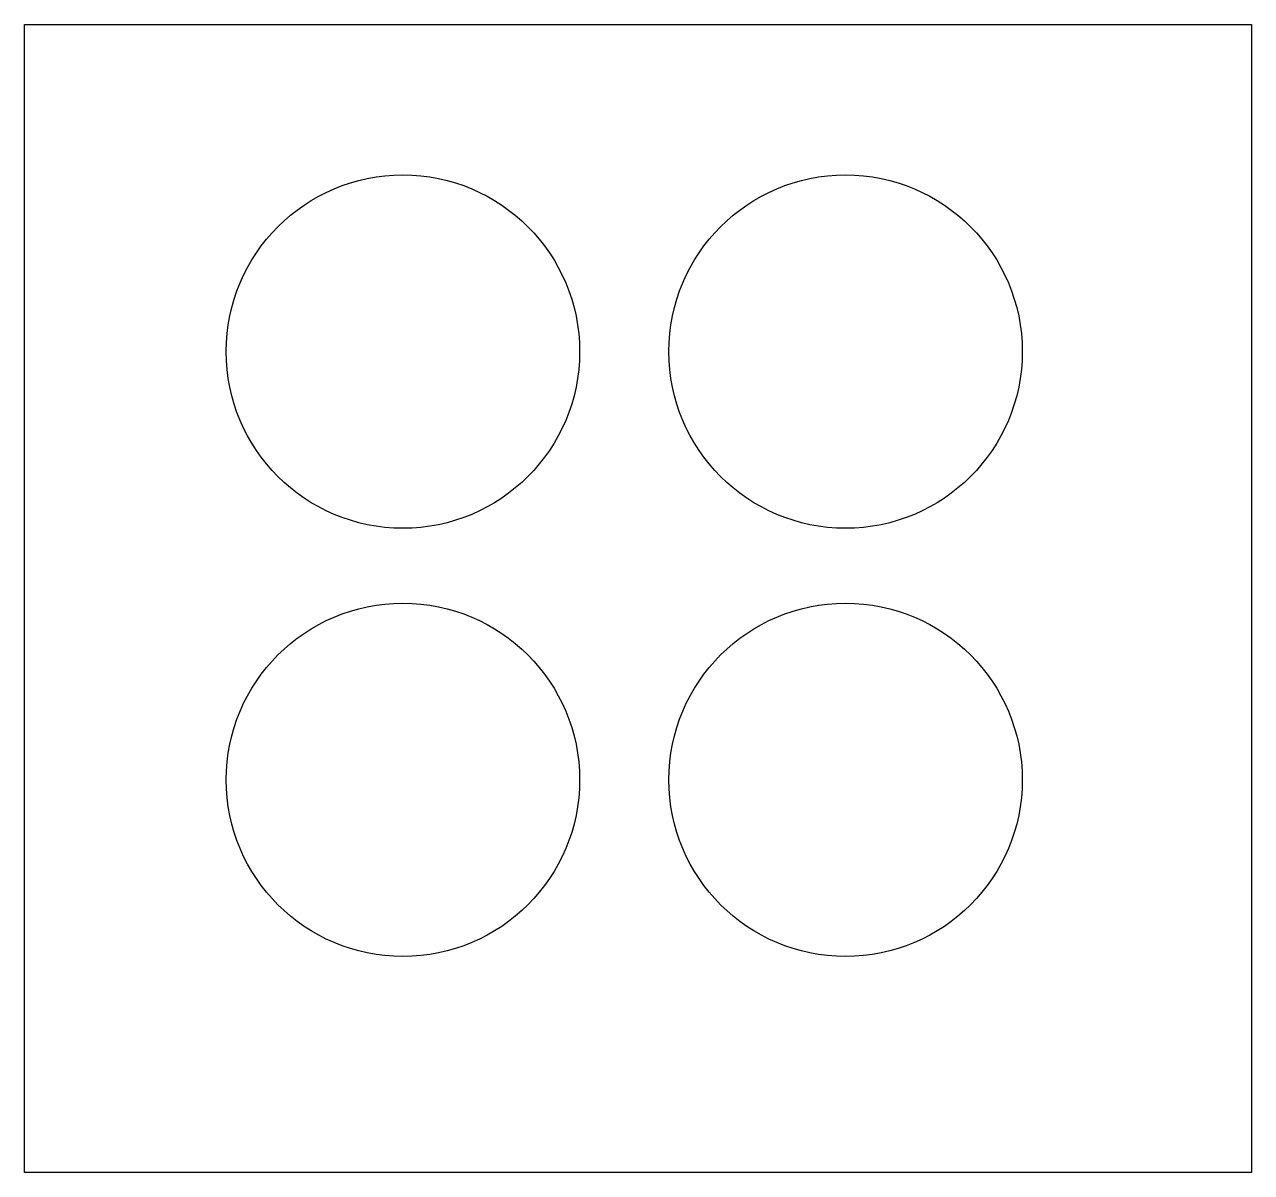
# Model space of a CAD drawing. Header units: inches. Extents: x 0 to 172, y 0 to 161.
import ezdxf

# ---------------------------------------------------------------- set-up
doc = ezdxf.new("R2010")
doc.units = ezdxf.units.IN
doc.header["$MEASUREMENT"] = 0

msp = doc.modelspace()

# ---------------------------------------------------------------- linework, layer by layer
msp.add_lwpolyline([(0, 0), (0, 160.82), (171.85, 160.82), (171.85, 0)], close=True)
for centre in [(53, 115), (115, 115), (53, 55), (115, 55)]:
    msp.add_circle(centre, 24.75)

doc.saveas('drawing.dxf')
